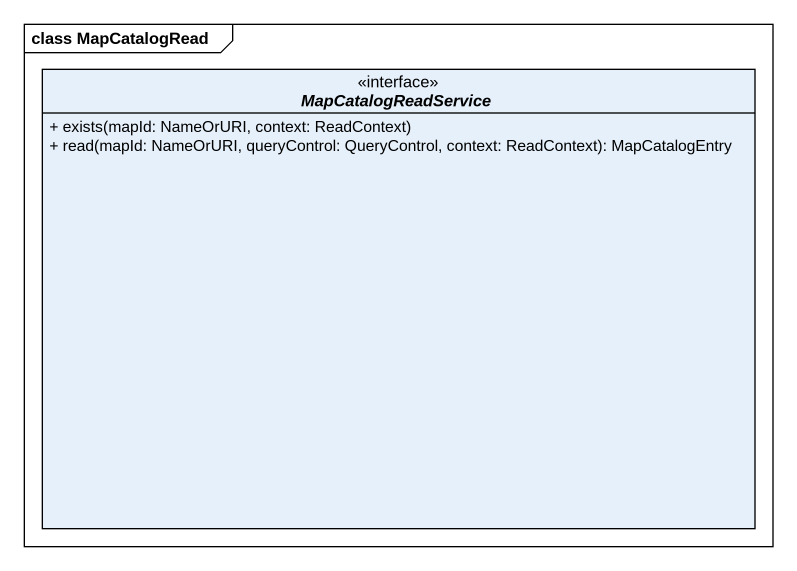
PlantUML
@startuml
mainframe class MapCatalogRead
hide circle
hide empty members
skinparam classAttributeIconSize 0
interface MapCatalogReadService <<interface>> {
  + exists(mapId: NameOrURI, context: ReadContext)
  + read(mapId: NameOrURI, queryControl: QueryControl, context: ReadContext): MapCatalogEntry
}
@enduml
